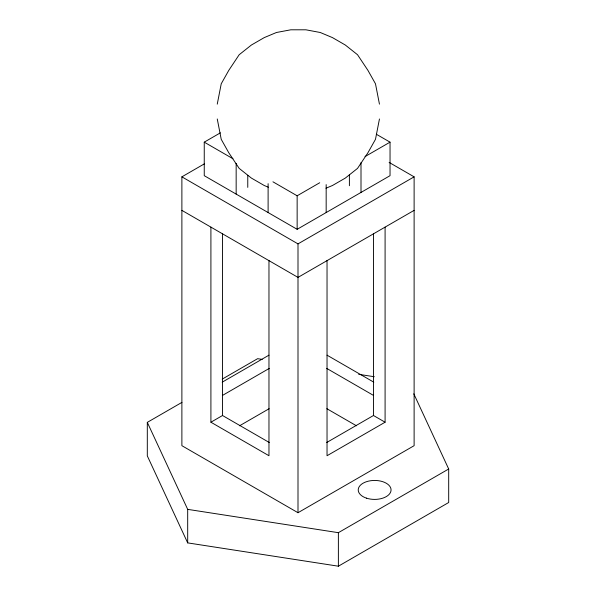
<?xml version="1.0" encoding="UTF-8"?>
<svg xmlns="http://www.w3.org/2000/svg" width="596" height="596" viewBox="0 0 596 596"><rect width="100%" height="100%" fill="white"/><g stroke="black" fill="none" stroke-linecap="round" stroke-linejoin="round"><path stroke-width="0.89" d="M217.257 104.144L221.228 83.79L228.775 70.373L239.167 54.743L251.385 45.035L264.229 37.615L276.44 32.497L290.803 29.8L305.904 29.8L320.261 32.497L332.479 37.615L345.322 45.035L357.54 54.743L367.933 70.373L375.48 83.79L379.451 104.144M379.451 118.976L375.48 139.33L367.933 152.747L357.54 168.377L345.322 178.085L332.479 185.498L325.967 188.232M376.329 134.242L390.037 142.153L390.037 175.678L297.143 229.311L204.249 175.678L204.249 142.153L220.371 132.841M389.121 162.41L414.116 176.841L414.116 445.681L298 512.716L181.884 445.681L181.884 176.841L204.458 163.803M272.953 181.817L297.143 195.786L319.717 182.749M365.035 156.584L390.037 142.153M181.884 176.841L298 243.883L414.116 176.841M414.116 210.366L298 277.401L181.884 210.366M413.803 393.814L448.691 468.992L448.691 502.51L338.379 566.2L187.688 542.889L147.309 455.888L147.309 422.37L181.936 402.375M222.196 379.13L257.621 358.68L262.218 359.388M222.204 382.178L268.967 355.171M222.524 395.401L269.295 368.395M210.91 227.121L210.91 422.214L222.524 415.509L269.295 442.515M239.54 425.797L269.168 408.692M326.705 442.515L373.476 415.509L385.09 422.214L385.09 227.121M385.09 422.214L327.033 455.731L327.033 260.415M147.309 422.37L187.688 509.364L338.379 532.682L448.691 468.992M358.695 374.318L374.318 376.732M268.297 187.211L264.229 185.498L251.385 178.085L239.167 168.377L228.775 152.747L221.228 139.33L217.257 118.976M204.249 142.153L232.962 158.737M327.033 355.171L373.796 382.178M326.705 368.395L373.476 395.401M326.832 408.692L356.46 425.797M210.91 422.214L268.967 455.731L268.967 260.415M373.476 233.423L373.476 415.509M361.005 162.641L361.005 192.434M349.398 174.561L349.398 185.728M338.379 532.682L338.379 566.2M326.168 184.611L326.168 212.549M298 243.883L298 512.716M297.143 195.786L297.143 229.311M268.111 183.68L268.111 212.549M247.765 175.291L247.765 187.39M236.158 163.371L236.158 194.095M222.524 233.423L222.524 415.509M187.688 509.364L187.688 542.889M366.428 498.137A16.42 9.484 0 0 0 391.058 489.927A16.42 9.484 0 0 0 366.428 481.717A16.42 9.484 0 0 0 366.428 498.137"/></g></svg>
